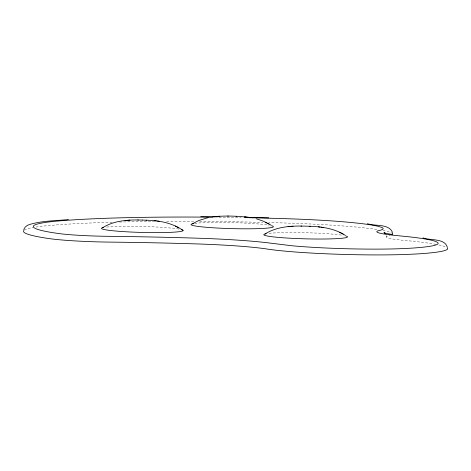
<?xml version="1.0" encoding="UTF-8"?>
<svg xmlns="http://www.w3.org/2000/svg" width="471" height="471" viewBox="0 0 471 471"><rect width="100%" height="100%" fill="white"/><g stroke="black" fill="none" stroke-linecap="round" stroke-linejoin="round"><path stroke-width="0.35" stroke-dasharray="2.35 1.77" d="M386.238 235.641L386.35 236.954M435.987 244.367A129.825 9.508 1.5 0 0 404.389 240.398A54.112 3.962 1.5 0 1 388.557 235.906A100.352 7.348 1.5 0 0 389.694 235.63M438.866 244.944A129.825 9.508 1.5 0 1 446.484 247.304M218.986 217.249A250.519 18.345 1.5 0 1 241.305 217.584M376.841 229.465A114.294 8.372 1.5 0 0 291.885 223.23A260.169 19.052 1.5 0 0 268.641 222.542M382.988 230.49A114.294 8.372 1.5 0 1 389.935 232.168A100.352 7.348 1.5 0 1 391.572 232.833M112.18 222.235A260.169 19.052 1.5 0 0 51.474 225.326A164.768 12.069 1.5 0 0 36.079 227.034M119.457 222.041A260.169 19.052 1.5 0 1 154.494 221.458M166.61 221.376A260.169 19.052 1.5 0 1 193.828 221.37M199.61 221.399A260.169 19.052 1.5 0 1 262.83 222.389M24.298 230.195A164.768 12.069 1.5 0 1 33.147 227.511M106.623 227.069A40.824 2.991 1.5 0 1 144.309 226.516A40.824 2.991 1.5 0 1 179.728 229.236M269.076 233.333A41.884 3.067 1.5 0 1 306.574 232.739A41.884 3.067 1.5 0 1 343.094 235.382M194.653 223.407A41.177 3.014 1.5 0 1 231.579 222.583A41.177 3.014 1.5 0 1 269.247 225.262"/><path stroke-width="0.71" d="M23.733 230.066C24.257 227.21 26.876 225.368 29.479 224.52C42.078 220.752 55.46 220.817 68.442 219.568M102.702 227.687C114.435 220.287 128.795 219.633 142.26 220.075M192.298 223.843L198.815 220.505L208.123 217.626M265.055 233.975C277.095 226.38 291.832 225.709 305.644 226.162C319.309 226.357 333.645 227.781 345.378 235.435M212.698 216.848C224.967 215.524 237.419 215.971 249.659 217.443L247.522 217.184M125.086 220.487L127.258 220.334M214.876 216.578L217.072 216.425M288.022 226.586L290.254 226.427M128.183 220.263L129.972 220.14M218.002 216.348L219.81 216.224M291.202 226.357L293.039 226.227M200.752 216.695L217.467 216.86M244.39 217.266L268.758 217.82M227.617 216.083L228.311 216.101M137.715 220.004L138.403 220.016M300.981 226.086L301.687 226.104M236.112 216.295L236.719 216.313M146.134 220.21C159.045 220.41 172.357 222.86 183.078 230.466M309.624 226.298L310.242 226.315M142.218 220.069L146.734 220.228M244.673 216.843L246.404 217.054M318.331 226.857L320.092 227.075M321.228 227.199L323.406 227.464M154.618 220.752L156.337 220.964M157.444 221.087L159.563 221.346M367.38 223.672C374.586 226.445 388.946 223.331 392.52 232.503M423.011 237.873C429.617 240.681 444.789 237.926 447.32 247.275M391.425 234.346L384.807 233.086M256.471 218.827L263.33 221.164L271.261 225.273M385.355 233.216L383.942 232.615L384.931 233.292M343.165 234.152L339.55 232.274M178.821 227.864L175.3 226.033M265.532 222.171L266.845 222.854M267.681 223.278L269.082 224.013M447.344 247.934A129.825 9.508 1.5 0 1 417.165 253.946L406.838 254.44A91.869 6.729 1.5 0 1 267.251 249.053A90.338 6.618 1.5 0 0 194.193 243.837A317.442 23.25 1.5 0 0 110.697 242.118A58.51 4.286 1.5 0 1 48.89 238.556A171.409 12.552 1.5 0 1 23.55 231.373A164.768 12.069 1.5 0 1 23.721 230.778M212.403 217.178A250.519 18.345 1.5 0 0 59.57 220.887L55.472 221.246A155.153 11.363 1.5 0 0 33.306 226.569A161.771 11.846 1.5 0 0 53.506 232.786L60.053 233.722A48.872 3.58 1.5 0 0 103.932 236.254L115.937 236.407A327.068 23.956 1.5 0 1 187.688 237.89L203.101 238.373A99.97 7.324 1.5 0 1 271.331 243.248L292.244 245.791A82.213 6.023 1.5 0 0 400.674 248.694L409.964 248.246A120.152 8.802 1.5 0 0 408.893 236.795L393.833 235.288A63.744 4.669 1.5 0 1 378.03 230.808L380.486 230.166A90.726 6.647 1.5 0 0 381.534 227.34L377.713 226.21A104.621 7.66 1.5 0 0 290.984 218.856A250.519 18.345 1.5 0 0 249.224 217.737M392.631 233.816A100.352 7.348 1.5 0 1 392.002 234.752M392.113 233.163A100.352 7.348 1.5 0 1 392.467 233.492M181.523 229.654A40.824 2.991 1.5 0 1 141.135 232.409A40.824 2.991 1.5 0 1 103.714 227.469M345.932 235.989A41.884 3.067 1.5 0 1 304.49 238.815A41.884 3.067 1.5 0 1 266.097 233.746M271.808 225.821A41.177 3.014 1.5 0 1 231.067 228.6A41.177 3.014 1.5 0 1 193.322 223.613"/></g></svg>
